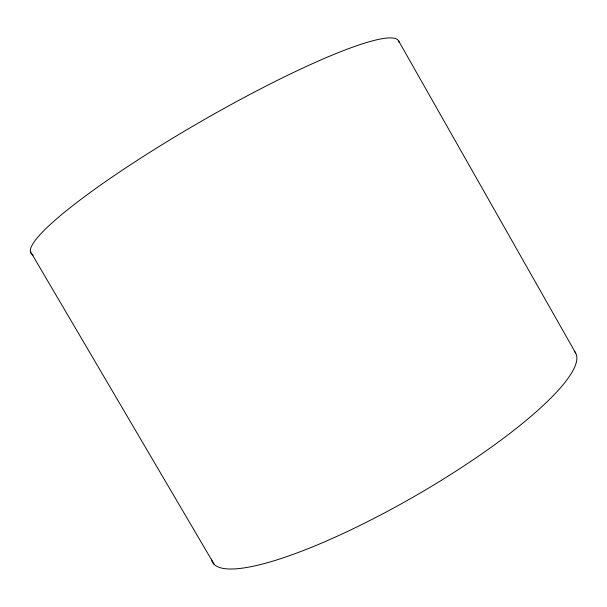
<?xml version="1.0" encoding="UTF-8"?>
<svg xmlns="http://www.w3.org/2000/svg" width="607" height="607" viewBox="0 0 607 607"><rect width="100%" height="100%" fill="white"/><g stroke="black" fill="none" stroke-linecap="round" stroke-linejoin="round"><path stroke-width="0.91" d="M30.35 251.404L214.309 564.518M398.526 40.752L575.648 353.001M574.662 351.552A209.544 43.772 -30 0 1 412.07 497.732A209.544 43.772 -30 0 1 211.448 559.093M33.256 255.054A212.275 28.931 -30 0 1 195.735 124.511A212.275 28.931 -30 0 1 399.049 42.224"/></g></svg>
